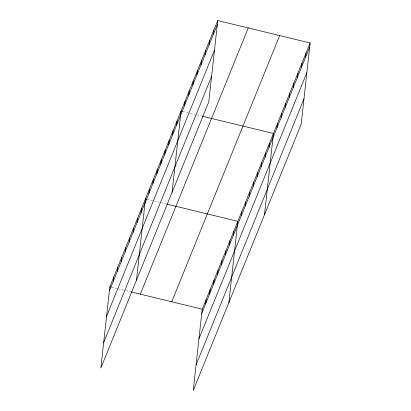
<?xml version="1.0" encoding="UTF-8"?>
<svg xmlns="http://www.w3.org/2000/svg" width="411" height="411" viewBox="0 0 411 411"><rect width="100%" height="100%" fill="white"/><g stroke="black" fill="none" stroke-linecap="round" stroke-linejoin="round"><path stroke-width="0.31" stroke-dasharray="2.06 1.54" d="M182.89 111.499L187.765 112.686M190.206 113.277L195.086 114.458M196.915 114.905L201.791 116.087M147.277 199.345L159.473 202.304M161.302 202.751L166.178 203.933M111.664 287.191L117.762 288.671M118.373 288.82L123.86 290.151M125.689 290.592L130.57 291.779"/><path stroke-width="0.62" d="M217.753 20.55L109.835 286.744L100.865 368.025L208.778 101.83L217.753 20.55L310.135 42.975L301.165 124.256L193.247 390.45L202.222 309.17L310.135 42.975M113.333 281.16L113.79 276.983M117.289 271.399L117.752 267.227M121.245 261.637L121.707 257.466M125.201 251.876L125.663 247.705M129.162 242.115L129.619 237.943M133.118 232.354L133.575 228.182M137.074 222.598L137.536 218.421M141.03 212.836L141.492 208.66M136.473 280.179L145.448 198.903L146.665 199.196M148.946 193.314L149.404 189.142M152.902 183.553L153.36 179.381M156.858 173.791L157.321 169.62M160.814 164.03L161.276 159.858M164.77 154.274L165.232 150.097M168.731 144.513L169.188 140.336M172.687 134.751L173.144 130.58M176.643 124.99L177.105 120.819M172.086 192.338L181.061 111.057L182.279 111.35M184.678 105.175L185.135 100.998M188.752 95.116L189.214 90.944M192.831 85.062L193.288 80.89M196.905 75.002L197.367 70.831M200.984 64.948L201.447 60.777M205.058 54.894L205.521 50.717M209.137 44.835L209.6 40.663M213.211 34.781L213.674 30.604M205.716 303.585L206.178 299.408M209.677 293.824L210.134 289.652M213.633 284.063L214.095 279.891M217.589 274.301L218.051 270.13M221.544 264.54L222.007 260.369M225.5 254.779L225.963 250.607M229.461 245.023L229.919 240.846M233.417 235.262L233.88 231.085M228.86 302.604L237.835 221.329L166.789 204.082M241.329 215.739L241.791 211.567M245.285 205.978L245.747 201.806M249.246 196.217L249.703 192.045M253.202 186.455L253.664 182.284M257.158 176.699L257.62 172.522M261.113 166.938L261.576 162.761M265.069 157.177L265.532 153.005M269.03 147.415L269.488 143.244M264.473 214.763L273.449 133.483L202.402 116.236M277.06 127.6L277.523 123.423M281.139 117.541L281.602 113.369M285.219 107.487L285.676 103.315M289.293 97.428L289.755 93.256M293.372 87.373L293.829 83.202M297.446 77.319L297.908 73.143M301.525 67.26L301.982 63.089M305.599 57.206L306.061 53.029M109.377 290.921L217.291 24.722M106.567 316.362L214.48 50.168M103.67 342.579L211.588 76.384M140.321 294.148L248.239 27.948M171.736 301.772L279.65 35.577M201.76 313.346L309.678 47.147M198.95 338.787L306.868 72.593M196.057 365.004L303.976 98.81M109.835 286.744L111.057 287.042M131.176 291.928L202.222 309.17"/></g></svg>
